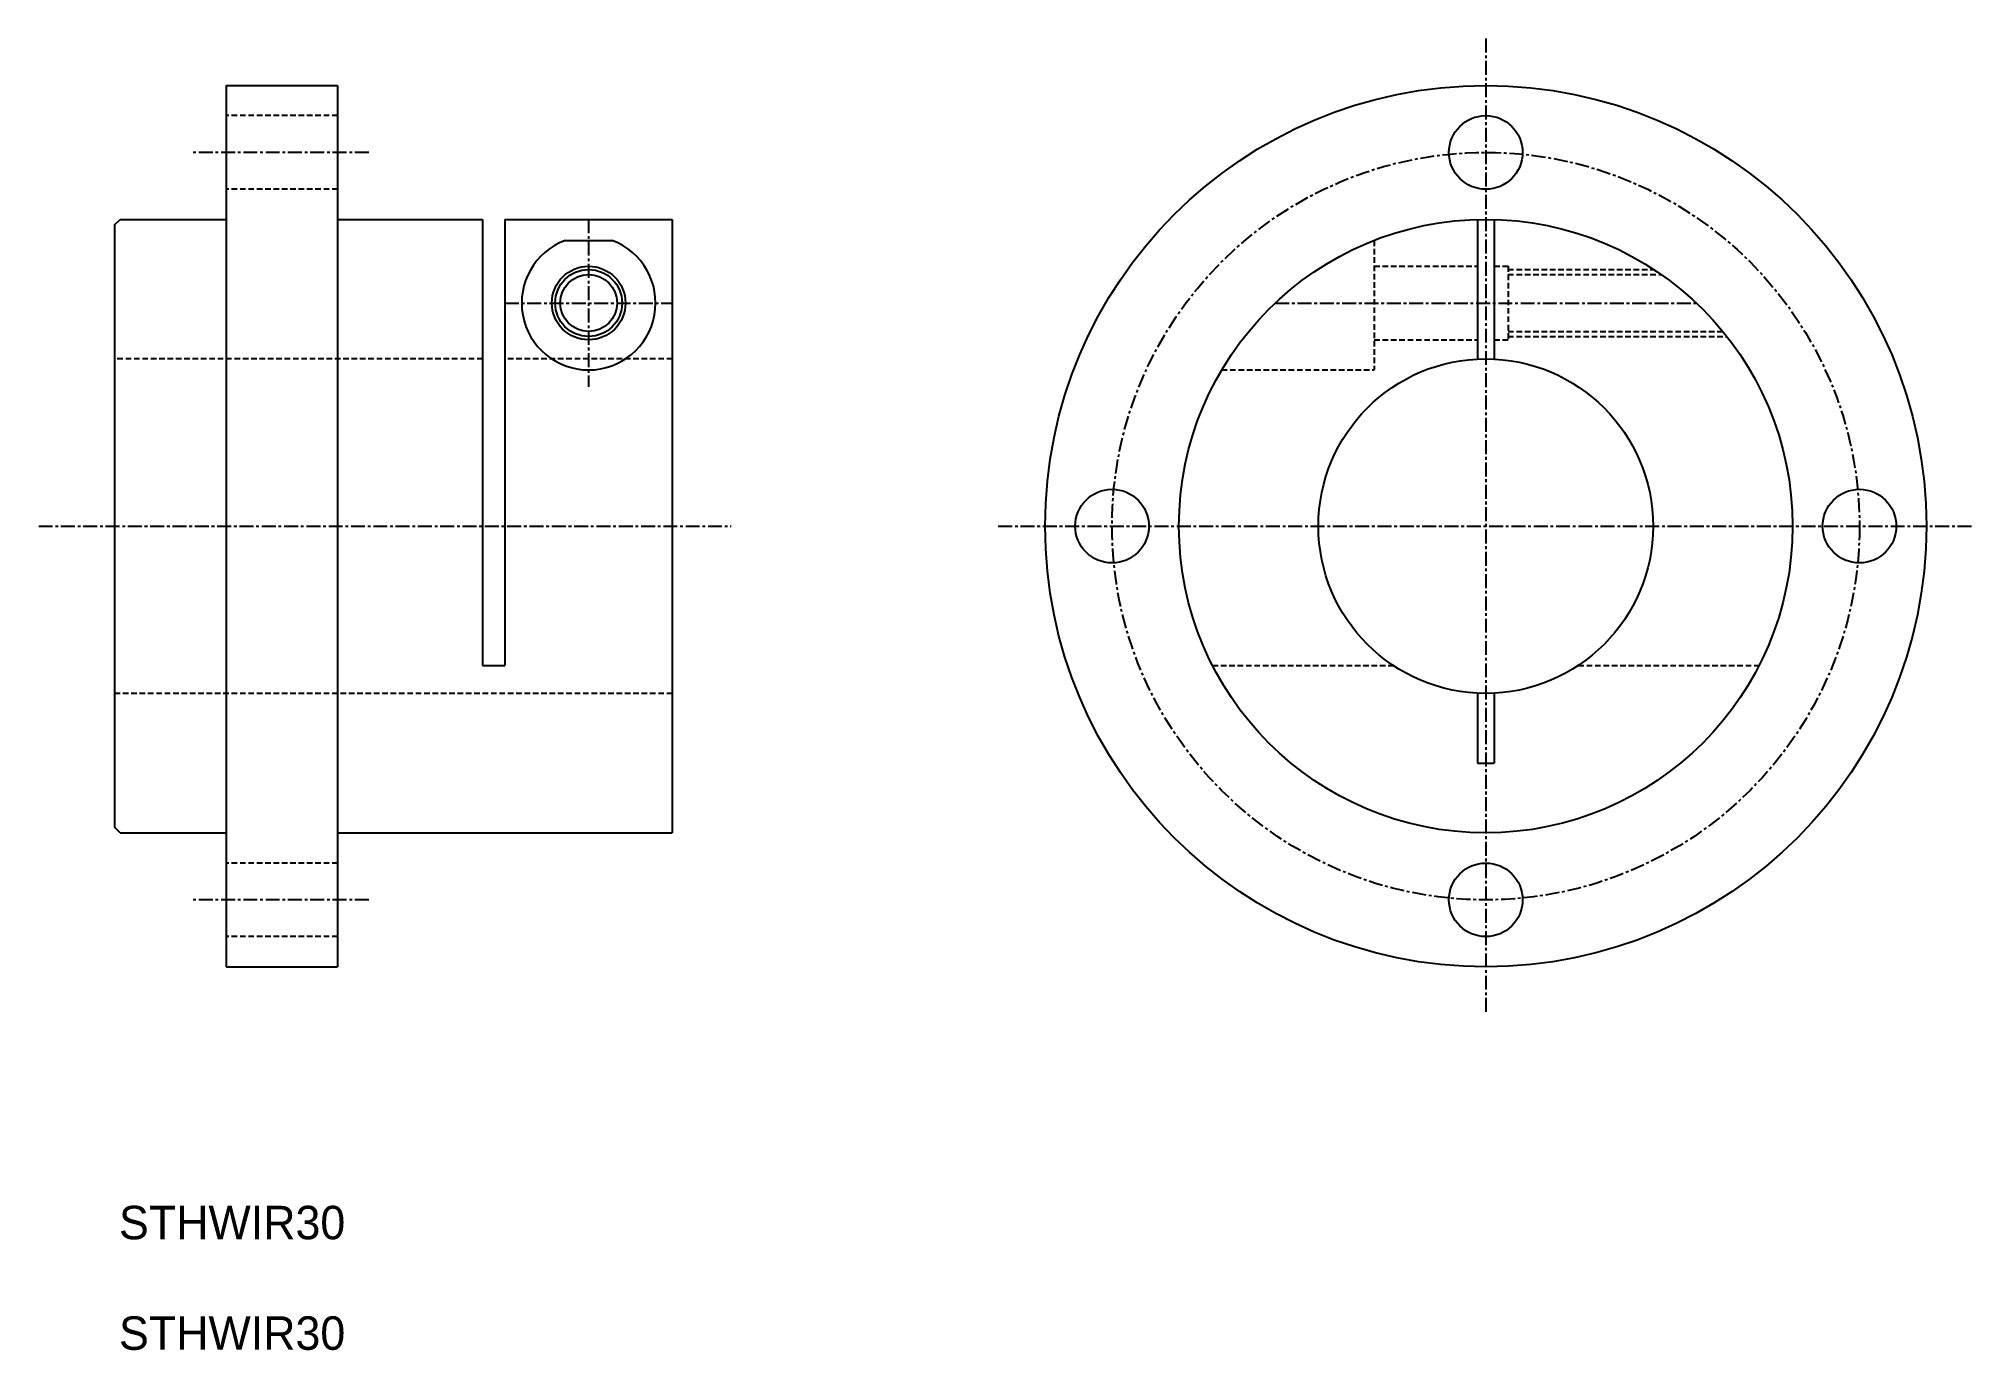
# Model space of a CAD drawing. Extents: x 7 to 181, y 66 to 184.
import ezdxf

# ---------------------------------------------------------------- set-up
doc = ezdxf.new("R2010")
doc.units = 0
doc.linetypes.add('CENTER', pattern=[2, 1.25, -0.25, 0.25, -0.25])
doc.linetypes.add('DASHED', pattern=[0.75, 0.5, -0.25])
doc.layers.get('0').update_dxf_attribs({"linetype": 'CONTINUOUS'})
doc.layers.add('CENTER', color=1, linetype='CENTER')

msp = doc.modelspace()

# ---------------------------------------------------------------- linework, layer by layer
at = {"color": 7, "linetype": 'CONTINUOUS'}
for p, q in [((24.25, 179.38), (24.25, 100.38)), ((24.25, 179.38), (34.25, 179.38)), ((34.25, 179.38), (34.25, 100.38)), ((14.25, 166.88), (14.75, 167.38)), ((14.25, 166.88), (14.25, 112.88)), ((14.75, 167.38), (24.25, 167.38)), ((34.25, 167.38), (47.25, 167.38)), ((47.25, 167.38), (47.25, 127.38)), ((49.25, 167.38), (49.25, 127.38)), ((49.25, 167.38), (64.25, 167.38)), ((64.25, 167.38), (64.25, 112.38)), ((136.42, 167.36), (136.42, 154.84)), ((137.92, 167.36), (137.92, 154.84)), ((54.64, 165.49), (58.86, 165.49)), ((47.25, 127.38), (49.25, 127.38)), ((136.42, 124.91), (136.42, 118.63)), ((137.92, 124.91), (137.92, 118.63)), ((136.42, 118.63), (137.92, 118.63)), ((14.75, 112.38), (14.25, 112.88)), ((14.75, 112.38), (24.25, 112.38)), ((34.25, 112.38), (64.25, 112.38)), ((24.25, 100.38), (34.25, 100.38))]:
    msp.add_line(p, q, dxfattribs=at)
at = {"color": 3, "linetype": 'DASHED'}
for p, q in [((34.25, 176.68), (24.25, 176.68)), ((34.25, 170.08), (24.25, 170.08)), ((127.17, 165.49), (127.17, 153.88)), ((127.17, 163.18), (136.42, 163.18)), ((137.92, 163.18), (139.17, 163.18)), ((139.17, 163.18), (139.17, 156.58)), ((139.17, 162.88), (152.25, 162.88)), ((139.17, 162.43), (152.91, 162.43)), ((127.17, 156.58), (136.42, 156.58)), ((137.92, 156.58), (139.17, 156.58)), ((139.17, 157.33), (158.43, 157.33)), ((139.17, 156.88), (158.79, 156.88)), ((47.25, 154.88), (14.25, 154.88)), ((64.25, 154.88), (49.25, 154.88)), ((113.5, 153.88), (127.17, 153.88)), ((112.68, 127.38), (128.88, 127.38)), ((145.47, 127.38), (161.67, 127.38)), ((64.25, 124.88), (14.25, 124.88)), ((34.25, 109.68), (24.25, 109.68)), ((34.25, 103.08), (24.25, 103.08))]:
    msp.add_line(p, q, dxfattribs=at)
at = {"color": 7, "linetype": 'CONTINUOUS'}
for centre, radius in [((137.17, 139.88), 39.5), ((137.17, 173.38), 3.3), ((137.17, 139.88), 27.5), ((56.75, 159.88), 3.3), ((56.75, 159.88), 2.55), ((137.17, 139.88), 15), ((103.67, 139.88), 3.3), ((170.67, 139.88), 3.3), ((137.17, 106.38), 3.3)]:
    msp.add_circle(centre, radius, dxfattribs=at)
at = {"color": 3, "linetype": 'CONTINUOUS'}
msp.add_circle((56.75, 159.88), 3, dxfattribs=at)
at = {"color": 7, "linetype": 'CONTINUOUS'}
msp.add_arc((56.75, 159.88), 6, 110.5723, 69.4277, dxfattribs=at)
at = {"layer": 'CENTER', "color": 1, "linetype": 'CENTER'}
for p, q in [((137.17, 183.58), (137.17, 96.18)), ((37.05, 173.38), (21.1, 173.38)), ((56.75, 167.38), (56.75, 152.38)), ((49.25, 159.88), (64.25, 159.88)), ((118.3, 159.88), (156.05, 159.88)), ((7.45, 139.88), (69.54, 139.88)), ((93.47, 139.88), (180.87, 139.88)), ((37.05, 106.38), (21.1, 106.38))]:
    msp.add_line(p, q, dxfattribs=at)
msp.add_circle((137.17, 139.88), 33.5, dxfattribs=at)

# ---------------------------------------------------------------- texts
at = {"color": 7, "linetype": 'CONTINUOUS'}
for p in [(14.65, 75.95), (14.65, 66.04)]:
    msp.add_text('STHWIR30', height=3, dxfattribs=at).set_placement(p)

doc.saveas('drawing.dxf')
